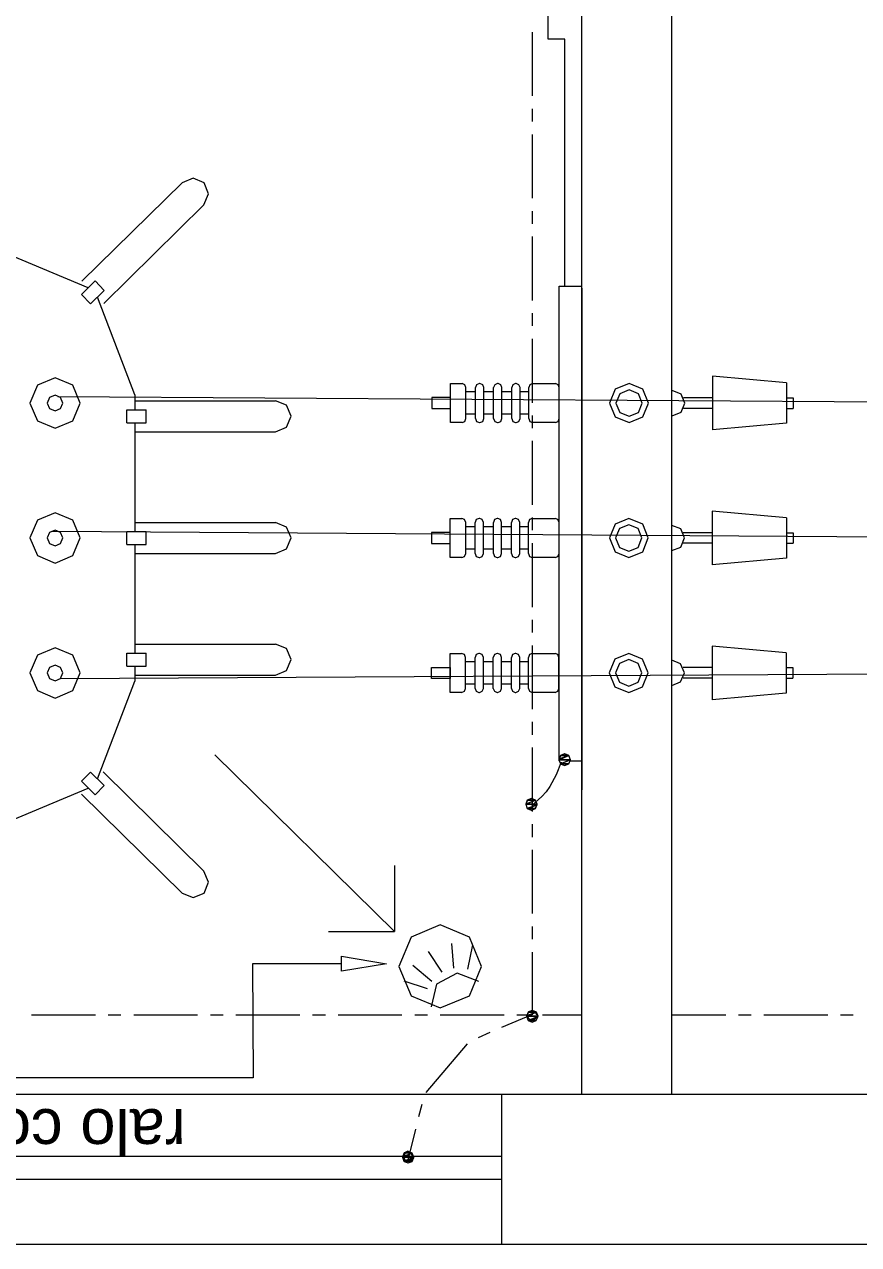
# Model space of a CAD drawing. Header units: metres. Extents: x 257 to 767, y -173 to 1.
# Drawn here: x 735.235 to 736.665, y -110.522 to -108.432 of the extents above; entities that cross this region are included whole.
import ezdxf

# ---------------------------------------------------------------- set-up
doc = ezdxf.new("R2010")
doc.units = ezdxf.units.M
doc.header["$LTSCALE"] = 10
doc.layers.get('0').update_dxf_attribs({"color": 254})
doc.styles.add('WMF-Arial0', font='')
doc.styles.get('WMF-Arial0').set_extended_font_data('Arial')

msp = doc.modelspace()

# ---------------------------------------------------------------- linework, layer by layer
at = {"color": 7, "lineweight": 0}
for p, q in [((736.1331, -108.4569), (736.1331, -108.2794)), ((736.1908, -110.2652), (736.1908, -108.2794)), ((736.3452, -110.2652), (736.3452, -108.2794)), ((736.1055, -108.445), (736.1055, -108.5543)), ((736.1619, -108.4569), (736.1331, -108.4569)), ((736.1619, -108.8801), (736.1619, -108.4569)), ((736.1055, -108.5764), (736.1055, -108.5983)), ((736.1055, -108.6201), (736.1055, -108.7296)), ((735.3339, -108.8719), (735.5057, -108.7029)), ((735.5245, -108.6953), (735.5057, -108.7029)), ((735.5433, -108.7032), (735.5245, -108.6953)), ((735.5509, -108.722), (735.5433, -108.7032)), ((735.543, -108.7409), (735.5509, -108.722)), ((735.3712, -108.9096), (735.543, -108.7409)), ((736.1055, -108.7515), (736.1055, -108.7733)), ((736.1055, -108.7952), (736.1055, -108.9047)), ((735.3445, -108.8832), (735.184, -108.8161)), ((735.333, -108.8947), (735.3564, -108.8713)), ((735.3485, -108.9105), (735.3722, -108.8874)), ((735.3722, -108.8874), (735.3564, -108.8713)), ((736.1519, -108.8801), (736.1908, -108.8801)), ((736.1519, -109.6933), (736.1519, -108.8801)), ((736.1908, -108.8838), (736.1905, -108.8838)), ((736.1908, -108.8838), (736.1908, -109.743)), ((735.3485, -108.9105), (735.333, -108.8947)), ((735.4246, -109.0664), (735.3603, -108.8989)), ((736.1055, -108.9265), (736.1055, -108.9484)), ((736.1055, -108.9702), (736.1055, -109.0798)), ((735.2878, -109.0373), (735.2575, -109.05)), ((735.3181, -109.05), (735.2878, -109.0373)), ((736.415, -109.0343), (736.415, -109.1265)), ((736.5418, -109.0458), (736.415, -109.0343)), ((735.2575, -109.05), (735.2447, -109.0804)), ((735.3309, -109.0804), (735.3181, -109.05)), ((735.9659, -109.1138), (735.9659, -109.047)), ((735.9659, -109.047), (735.9854, -109.047)), ((735.9902, -109.0491), (735.9854, -109.047)), ((735.992, -109.0537), (735.9902, -109.0491)), ((735.992, -109.1071), (735.992, -109.0537)), ((736.0105, -109.0491), (736.0084, -109.0537)), ((736.0084, -109.1071), (736.0084, -109.0537)), ((736.0151, -109.047), (736.0105, -109.0491)), ((736.016, -109.047), (736.0151, -109.047)), ((736.0209, -109.0491), (736.016, -109.047)), ((736.0227, -109.0537), (736.0209, -109.0491)), ((736.0227, -109.1071), (736.0227, -109.0537)), ((736.0415, -109.0491), (736.0394, -109.0537)), ((736.0394, -109.1071), (736.0394, -109.0537)), ((736.046, -109.047), (736.0415, -109.0491)), ((736.0472, -109.047), (736.046, -109.047)), ((736.0518, -109.0491), (736.0472, -109.047)), ((736.0539, -109.0537), (736.0518, -109.0491)), ((736.0539, -109.1071), (736.0539, -109.0537)), ((736.0724, -109.0491), (736.0706, -109.0537)), ((736.0706, -109.1071), (736.0706, -109.0537)), ((736.0773, -109.047), (736.0724, -109.0491)), ((736.0782, -109.047), (736.0773, -109.047)), ((736.0827, -109.0491), (736.0782, -109.047)), ((736.0849, -109.0537), (736.0827, -109.0491)), ((736.0849, -109.1071), (736.0849, -109.0537)), ((736.1016, -109.0491), (736.0997, -109.0537)), ((736.0997, -109.1071), (736.0997, -109.0537)), ((736.1064, -109.047), (736.1016, -109.0491)), ((736.1064, -109.047), (736.1456, -109.047)), ((736.1504, -109.0491), (736.1456, -109.047)), ((736.1522, -109.0537), (736.1504, -109.0491)), ((736.1522, -109.1071), (736.1522, -109.0537)), ((736.2481, -109.0567), (736.2384, -109.0804)), ((736.2718, -109.047), (736.2481, -109.0567)), ((736.2718, -109.0579), (736.256, -109.0646)), ((736.2954, -109.0567), (736.2718, -109.047)), ((736.2879, -109.0646), (736.2718, -109.0579)), ((736.3051, -109.0804), (736.2954, -109.0567)), ((736.361, -109.0652), (736.3455, -109.0588)), ((736.5418, -109.0458), (736.5418, -109.115)), ((735.2784, -109.071), (735.2745, -109.0804)), ((735.2878, -109.067), (735.2784, -109.071)), ((735.2972, -109.071), (735.2878, -109.067)), ((735.3012, -109.0804), (735.2972, -109.071)), ((735.4246, -109.0664), (735.4246, -109.0919)), ((735.4246, -109.0764), (735.6656, -109.0764)), ((735.6844, -109.0843), (735.6656, -109.0764)), ((735.9335, -109.071), (735.9335, -109.0898)), ((735.9659, -109.071), (735.9335, -109.071)), ((735.9659, -109.0898), (735.9659, -109.071)), ((736.0084, -109.0613), (735.992, -109.0613)), ((736.0394, -109.0613), (736.0227, -109.0613)), ((736.0706, -109.0613), (736.0539, -109.0613)), ((736.0997, -109.0613), (736.0849, -109.0613)), ((736.256, -109.0646), (736.2493, -109.0804)), ((736.2945, -109.0804), (736.2879, -109.0646)), ((736.3673, -109.0804), (736.361, -109.0652)), ((736.415, -109.0713), (736.3652, -109.0713)), ((736.5418, -109.0713), (736.5533, -109.0713)), ((736.5533, -109.0713), (736.5533, -109.0898)), ((735.2447, -109.0804), (735.2575, -109.1107)), ((735.2447, -109.0804), (735.2447, -109.0804)), ((735.2745, -109.0804), (735.2784, -109.0898)), ((735.2745, -109.0804), (735.2745, -109.0804)), ((735.2784, -109.0898), (735.2878, -109.0937)), ((735.2878, -109.0937), (735.2972, -109.0898)), ((735.2972, -109.0898), (735.3012, -109.0804)), ((735.3181, -109.1107), (735.3309, -109.0804)), ((735.4107, -109.0919), (735.4438, -109.0919)), ((735.4107, -109.1141), (735.4107, -109.0919)), ((735.4438, -109.1141), (735.4438, -109.0919)), ((735.6923, -109.1031), (735.6844, -109.0843)), ((735.9335, -109.0898), (735.9659, -109.0898)), ((736.0084, -109.0995), (735.992, -109.0995)), ((736.0394, -109.0995), (736.0227, -109.0995)), ((736.0706, -109.0995), (736.0539, -109.0995)), ((736.0997, -109.0995), (736.0849, -109.0995)), ((736.2384, -109.0804), (736.2481, -109.104)), ((736.2384, -109.0804), (736.2384, -109.0804)), ((736.2493, -109.0804), (736.256, -109.0965)), ((736.2493, -109.0804), (736.2493, -109.0804)), ((736.256, -109.0965), (736.2718, -109.1031)), ((736.2718, -109.1031), (736.2879, -109.0965)), ((736.2879, -109.0965), (736.2945, -109.0804)), ((736.2954, -109.104), (736.3051, -109.0804)), ((736.3455, -109.1022), (736.361, -109.0959)), ((736.361, -109.0959), (736.3673, -109.0804)), ((736.415, -109.0898), (736.3652, -109.0898)), ((736.5418, -109.0898), (736.5533, -109.0898)), ((735.2575, -109.1107), (735.2878, -109.1232)), ((735.2878, -109.1232), (735.3181, -109.1107)), ((735.4107, -109.1141), (735.4438, -109.1141)), ((735.4246, -109.1141), (735.4246, -109.3004)), ((735.6656, -109.1295), (735.6844, -109.1219)), ((735.6844, -109.1219), (735.6923, -109.1031)), ((735.9854, -109.1138), (735.9659, -109.1138)), ((735.9854, -109.1138), (735.9902, -109.1119)), ((735.9902, -109.1119), (735.992, -109.1071)), ((736.0084, -109.1071), (736.0105, -109.1119)), ((736.0105, -109.1119), (736.0151, -109.1138)), ((736.0151, -109.1138), (736.016, -109.1138)), ((736.016, -109.1138), (736.0209, -109.1119)), ((736.0209, -109.1119), (736.0227, -109.1071)), ((736.0394, -109.1071), (736.0415, -109.1119)), ((736.0415, -109.1119), (736.046, -109.1138)), ((736.046, -109.1138), (736.0472, -109.1138)), ((736.0472, -109.1138), (736.0518, -109.1119)), ((736.0518, -109.1119), (736.0539, -109.1071)), ((736.0706, -109.1071), (736.0724, -109.1119)), ((736.0724, -109.1119), (736.0773, -109.1138)), ((736.0773, -109.1138), (736.0782, -109.1138)), ((736.0782, -109.1138), (736.0827, -109.1119)), ((736.0827, -109.1119), (736.0849, -109.1071)), ((736.0997, -109.1071), (736.1016, -109.1119)), ((736.1016, -109.1119), (736.1064, -109.1138)), ((736.1055, -109.1016), (736.1055, -109.1235)), ((736.1456, -109.1138), (736.1064, -109.1138)), ((736.1456, -109.1138), (736.1504, -109.1119)), ((736.1504, -109.1119), (736.1522, -109.1071)), ((736.2481, -109.104), (736.2718, -109.1138)), ((736.2718, -109.1138), (736.2954, -109.104)), ((736.5418, -109.115), (736.415, -109.1265)), ((735.4246, -109.1295), (735.6656, -109.1295)), ((736.1055, -109.1453), (736.1055, -109.2548)), ((736.4144, -109.2655), (736.4144, -109.3577)), ((736.5415, -109.277), (736.4144, -109.2655)), ((735.2575, -109.2812), (735.2447, -109.3116)), ((735.2878, -109.2685), (735.2575, -109.2812)), ((735.3181, -109.2812), (735.2878, -109.2685)), ((735.3309, -109.3116), (735.3181, -109.2812)), ((735.4246, -109.2752), (735.4246, -109.3004)), ((735.4246, -109.2852), (735.6656, -109.2852)), ((735.6844, -109.2928), (735.6656, -109.2852)), ((735.9653, -109.345), (735.9653, -109.2782)), ((735.9653, -109.2782), (735.985, -109.2782)), ((735.9896, -109.28), (735.985, -109.2782)), ((735.9917, -109.2849), (735.9896, -109.28)), ((735.9917, -109.3383), (735.9917, -109.2849)), ((736.0099, -109.28), (736.0081, -109.2849)), ((736.0081, -109.3383), (736.0081, -109.2849)), ((736.0148, -109.2782), (736.0099, -109.28)), ((736.0157, -109.2782), (736.0148, -109.2782)), ((736.0202, -109.28), (736.0157, -109.2782)), ((736.0224, -109.2849), (736.0202, -109.28)), ((736.0224, -109.3383), (736.0224, -109.2849)), ((736.0409, -109.28), (736.0391, -109.2849)), ((736.0391, -109.3383), (736.0391, -109.2849)), ((736.0457, -109.2782), (736.0409, -109.28)), ((736.0466, -109.2782), (736.0457, -109.2782)), ((736.0515, -109.28), (736.0466, -109.2782)), ((736.0533, -109.2849), (736.0515, -109.28)), ((736.0533, -109.3383), (736.0533, -109.2849)), ((736.0721, -109.28), (736.07, -109.2849)), ((736.07, -109.3383), (736.07, -109.2849)), ((736.0767, -109.2782), (736.0721, -109.28)), ((736.0776, -109.2782), (736.0767, -109.2782)), ((736.0824, -109.28), (736.0776, -109.2782)), ((736.0843, -109.2849), (736.0824, -109.28)), ((736.0843, -109.3383), (736.0843, -109.2849)), ((736.1013, -109.28), (736.0991, -109.2849)), ((736.0991, -109.3383), (736.0991, -109.2849)), ((736.1058, -109.2782), (736.1013, -109.28)), ((736.1055, -109.2767), (736.1055, -109.2985)), ((736.1058, -109.2782), (736.1452, -109.2782)), ((736.1498, -109.28), (736.1452, -109.2782)), ((736.1519, -109.2849), (736.1498, -109.28)), ((736.1519, -109.3383), (736.1519, -109.2849)), ((736.2478, -109.2879), (736.2381, -109.3116)), ((736.2715, -109.2782), (736.2478, -109.2879)), ((736.2715, -109.2888), (736.2554, -109.2955)), ((736.2951, -109.2879), (736.2715, -109.2782)), ((736.2872, -109.2955), (736.2715, -109.2888)), ((736.3048, -109.3116), (736.2951, -109.2879)), ((736.5415, -109.277), (736.5415, -109.3462)), ((735.2784, -109.3022), (735.2745, -109.3116)), ((735.2878, -109.2982), (735.2784, -109.3022)), ((735.2972, -109.3022), (735.2878, -109.2982)), ((735.3012, -109.3116), (735.2972, -109.3022)), ((735.4107, -109.3228), (735.4107, -109.3004)), ((735.4107, -109.3004), (735.4438, -109.3004)), ((735.4438, -109.3228), (735.4438, -109.3004)), ((735.6923, -109.3116), (735.6844, -109.2928)), ((735.9329, -109.3022), (735.9329, -109.321)), ((735.9653, -109.3022), (735.9329, -109.3022)), ((735.9653, -109.321), (735.9653, -109.3022)), ((736.0081, -109.2925), (735.9917, -109.2925)), ((736.0391, -109.2925), (736.0224, -109.2925)), ((736.07, -109.2925), (736.0533, -109.2925)), ((736.0991, -109.2925), (736.0843, -109.2925)), ((736.2554, -109.2955), (736.2487, -109.3116)), ((736.2939, -109.3116), (736.2872, -109.2955)), ((736.3604, -109.2961), (736.3449, -109.29)), ((736.3667, -109.3116), (736.3604, -109.2961)), ((736.4144, -109.3025), (736.3646, -109.3025)), ((736.5415, -109.3025), (736.553, -109.3025)), ((736.553, -109.3025), (736.553, -109.3207)), ((735.2447, -109.3116), (735.2575, -109.3419)), ((735.2447, -109.3116), (735.2447, -109.3116)), ((735.2745, -109.3116), (735.2784, -109.321)), ((735.2745, -109.3116), (735.2745, -109.3116)), ((735.2784, -109.321), (735.2878, -109.3249)), ((735.2878, -109.3249), (735.2972, -109.321)), ((735.2972, -109.321), (735.3012, -109.3116)), ((735.3181, -109.3419), (735.3309, -109.3116)), ((735.4107, -109.3228), (735.4438, -109.3228)), ((735.4246, -109.3228), (735.4246, -109.5091)), ((735.6656, -109.338), (735.6844, -109.3304)), ((735.6844, -109.3304), (735.6923, -109.3116)), ((735.9329, -109.321), (735.9653, -109.321)), ((736.0081, -109.3307), (735.9917, -109.3307)), ((736.0391, -109.3307), (736.0224, -109.3307)), ((736.07, -109.3307), (736.0533, -109.3307)), ((736.0991, -109.3307), (736.0843, -109.3307)), ((736.1055, -109.3204), (736.1055, -109.4299)), ((736.2381, -109.3116), (736.2478, -109.3352)), ((736.2381, -109.3116), (736.2381, -109.3116)), ((736.2487, -109.3116), (736.2554, -109.3277)), ((736.2487, -109.3116), (736.2487, -109.3116)), ((736.2554, -109.3277), (736.2715, -109.3343)), ((736.2715, -109.3343), (736.2872, -109.3277)), ((736.2872, -109.3277), (736.2939, -109.3116)), ((736.2951, -109.3352), (736.3048, -109.3116)), ((736.3449, -109.3331), (736.3604, -109.3271)), ((736.3604, -109.3271), (736.3667, -109.3116)), ((736.4144, -109.3207), (736.3646, -109.3207)), ((736.5415, -109.3207), (736.553, -109.3207)), ((735.2575, -109.3419), (735.2878, -109.3547)), ((735.2878, -109.3547), (735.3181, -109.3419)), ((735.4246, -109.338), (735.6656, -109.338)), ((735.985, -109.345), (735.9653, -109.345)), ((735.985, -109.345), (735.9896, -109.3431)), ((735.9896, -109.3431), (735.9917, -109.3383)), ((736.0081, -109.3383), (736.0099, -109.3431)), ((736.0099, -109.3431), (736.0148, -109.345)), ((736.0148, -109.345), (736.0157, -109.345)), ((736.0157, -109.345), (736.0202, -109.3431)), ((736.0202, -109.3431), (736.0224, -109.3383)), ((736.0391, -109.3383), (736.0409, -109.3431)), ((736.0409, -109.3431), (736.0457, -109.345)), ((736.0457, -109.345), (736.0466, -109.345)), ((736.0466, -109.345), (736.0515, -109.3431)), ((736.0515, -109.3431), (736.0533, -109.3383)), ((736.07, -109.3383), (736.0721, -109.3431)), ((736.0721, -109.3431), (736.0767, -109.345)), ((736.0767, -109.345), (736.0776, -109.345)), ((736.0776, -109.345), (736.0824, -109.3431)), ((736.0824, -109.3431), (736.0843, -109.3383)), ((736.0991, -109.3383), (736.1013, -109.3431)), ((736.1013, -109.3431), (736.1058, -109.345)), ((736.1452, -109.345), (736.1058, -109.345)), ((736.1452, -109.345), (736.1498, -109.3431)), ((736.1498, -109.3431), (736.1519, -109.3383)), ((736.2478, -109.3352), (736.2715, -109.345)), ((736.2715, -109.345), (736.2951, -109.3352)), ((736.5415, -109.3462), (736.4144, -109.3577)), ((736.1055, -109.4518), (736.1055, -109.4736)), ((735.4246, -109.4936), (735.6656, -109.4936)), ((735.6844, -109.5012), (735.6656, -109.4936)), ((736.1055, -109.4958), (736.1055, -109.605)), ((736.4141, -109.4967), (736.4141, -109.5889)), ((736.5412, -109.5082), (736.4141, -109.4967)), ((735.2575, -109.5124), (735.2447, -109.5428)), ((735.2878, -109.5), (735.2575, -109.5124)), ((735.3181, -109.5124), (735.2878, -109.5)), ((735.3309, -109.5428), (735.3181, -109.5124)), ((735.4107, -109.5312), (735.4107, -109.5091)), ((735.4107, -109.5091), (735.4438, -109.5091)), ((735.4438, -109.5312), (735.4438, -109.5091)), ((735.6923, -109.52), (735.6844, -109.5012)), ((735.965, -109.5762), (735.965, -109.5094)), ((735.965, -109.5094), (735.9847, -109.5094)), ((735.9896, -109.5112), (735.9847, -109.5094)), ((735.9914, -109.5161), (735.9896, -109.5112)), ((735.9914, -109.5695), (735.9914, -109.5161)), ((736.0096, -109.5112), (736.0078, -109.5161)), ((736.0078, -109.5695), (736.0078, -109.5161)), ((736.0145, -109.5094), (736.0096, -109.5112)), ((736.0154, -109.5094), (736.0145, -109.5094)), ((736.0202, -109.5112), (736.0154, -109.5094)), ((736.0221, -109.5161), (736.0202, -109.5112)), ((736.0221, -109.5695), (736.0221, -109.5161)), ((736.0409, -109.5112), (736.0388, -109.5161)), ((736.0388, -109.5695), (736.0388, -109.5161)), ((736.0454, -109.5094), (736.0409, -109.5112)), ((736.0463, -109.5094), (736.0454, -109.5094)), ((736.0512, -109.5112), (736.0463, -109.5094)), ((736.053, -109.5161), (736.0512, -109.5112)), ((736.053, -109.5695), (736.053, -109.5161)), ((736.0718, -109.5112), (736.07, -109.5161)), ((736.07, -109.5695), (736.07, -109.5161)), ((736.0767, -109.5094), (736.0718, -109.5112)), ((736.0776, -109.5094), (736.0767, -109.5094)), ((736.0821, -109.5112), (736.0776, -109.5094)), ((736.0843, -109.5161), (736.0821, -109.5112)), ((736.0843, -109.5695), (736.0843, -109.5161)), ((736.101, -109.5112), (736.0991, -109.5161)), ((736.0991, -109.5695), (736.0991, -109.5161)), ((736.1058, -109.5094), (736.101, -109.5112)), ((736.1058, -109.5094), (736.1449, -109.5094)), ((736.1498, -109.5112), (736.1449, -109.5094)), ((736.1516, -109.5161), (736.1498, -109.5112)), ((736.1516, -109.5695), (736.1516, -109.5161)), ((736.2475, -109.5191), (736.2378, -109.5428)), ((736.2712, -109.5094), (736.2475, -109.5191)), ((736.2948, -109.5191), (736.2712, -109.5094)), ((736.3045, -109.5428), (736.2948, -109.5191)), ((736.5412, -109.5082), (736.5412, -109.5774)), ((735.2784, -109.5334), (735.2745, -109.5428)), ((735.2878, -109.5294), (735.2784, -109.5334)), ((735.2972, -109.5334), (735.2878, -109.5294)), ((735.3012, -109.5428), (735.2972, -109.5334)), ((735.4107, -109.5312), (735.4438, -109.5312)), ((735.4246, -109.5312), (735.4246, -109.5567)), ((735.6656, -109.5467), (735.6844, -109.5388)), ((735.6844, -109.5388), (735.6923, -109.52)), ((735.9329, -109.5334), (735.965, -109.5334)), ((735.9329, -109.5522), (735.9329, -109.5334)), ((735.965, -109.5334), (735.965, -109.5522)), ((736.0078, -109.5237), (735.9914, -109.5237)), ((736.0388, -109.5237), (736.0221, -109.5237)), ((736.07, -109.5237), (736.053, -109.5237)), ((736.0991, -109.5237), (736.0843, -109.5237)), ((736.2551, -109.5267), (736.2487, -109.5428)), ((736.2712, -109.52), (736.2551, -109.5267)), ((736.2872, -109.5267), (736.2712, -109.52)), ((736.2939, -109.5428), (736.2872, -109.5267)), ((736.3601, -109.5273), (736.3449, -109.5209)), ((736.3667, -109.5428), (736.3601, -109.5273)), ((736.4141, -109.5334), (736.3646, -109.5334)), ((736.5412, -109.5334), (736.5527, -109.5334)), ((736.5527, -109.5334), (736.5527, -109.5519)), ((735.2447, -109.5428), (735.2575, -109.5731)), ((735.2447, -109.5428), (735.2447, -109.5428)), ((735.2745, -109.5428), (735.2784, -109.5522)), ((735.2745, -109.5428), (735.2745, -109.5428)), ((735.2784, -109.5522), (735.2878, -109.5561)), ((735.2878, -109.5561), (735.2972, -109.5522)), ((735.2972, -109.5522), (735.3012, -109.5428)), ((735.3181, -109.5731), (735.3309, -109.5428)), ((735.3603, -109.7242), (735.4246, -109.5567)), ((735.4246, -109.5467), (735.6656, -109.5467)), ((735.965, -109.5522), (735.9329, -109.5522)), ((736.2378, -109.5428), (736.2475, -109.5664)), ((736.2378, -109.5428), (736.2378, -109.5428)), ((736.2487, -109.5428), (736.2551, -109.5589)), ((736.2487, -109.5428), (736.2487, -109.5428)), ((736.2551, -109.5589), (736.2712, -109.5652)), ((736.2712, -109.5652), (736.2872, -109.5589)), ((736.2872, -109.5589), (736.2939, -109.5428)), ((736.2948, -109.5664), (736.3045, -109.5428)), ((736.3449, -109.5643), (736.3601, -109.5579)), ((736.3601, -109.5579), (736.3667, -109.5428)), ((736.4141, -109.5519), (736.3646, -109.5519)), ((736.5412, -109.5519), (736.5527, -109.5519)), ((735.2575, -109.5731), (735.2878, -109.5859)), ((735.2878, -109.5859), (735.3181, -109.5731)), ((735.9847, -109.5762), (735.965, -109.5762)), ((735.9847, -109.5762), (735.9896, -109.574)), ((735.9896, -109.574), (735.9914, -109.5695)), ((736.0078, -109.5619), (735.9914, -109.5619)), ((736.0078, -109.5695), (736.0096, -109.574)), ((736.0096, -109.574), (736.0145, -109.5762)), ((736.0145, -109.5762), (736.0154, -109.5762)), ((736.0154, -109.5762), (736.0202, -109.574)), ((736.0202, -109.574), (736.0221, -109.5695)), ((736.0388, -109.5619), (736.0221, -109.5619)), ((736.0388, -109.5695), (736.0409, -109.574)), ((736.0409, -109.574), (736.0454, -109.5762)), ((736.0454, -109.5762), (736.0463, -109.5762)), ((736.0463, -109.5762), (736.0512, -109.574)), ((736.0512, -109.574), (736.053, -109.5695)), ((736.07, -109.5619), (736.053, -109.5619)), ((736.07, -109.5695), (736.0718, -109.574)), ((736.0718, -109.574), (736.0767, -109.5762)), ((736.0767, -109.5762), (736.0776, -109.5762)), ((736.0776, -109.5762), (736.0821, -109.574)), ((736.0821, -109.574), (736.0843, -109.5695)), ((736.0991, -109.5619), (736.0843, -109.5619)), ((736.0991, -109.5695), (736.101, -109.574)), ((736.101, -109.574), (736.1058, -109.5762)), ((736.1449, -109.5762), (736.1058, -109.5762)), ((736.1449, -109.5762), (736.1498, -109.574)), ((736.1498, -109.574), (736.1516, -109.5695)), ((736.2475, -109.5664), (736.2712, -109.5762)), ((736.2712, -109.5762), (736.2948, -109.5664)), ((736.5412, -109.5774), (736.4141, -109.5889)), ((736.1055, -109.6268), (736.1055, -109.6487)), ((735.8694, -109.9858), (735.5618, -109.683)), ((736.1055, -109.6708), (736.1055, -109.78)), ((736.1547, -109.6842), (736.1516, -109.6908)), ((736.1547, -109.6842), (736.1516, -109.6908)), ((736.1544, -109.6842), (736.1516, -109.6915)), ((736.1686, -109.6845), (736.1516, -109.6915)), ((736.1686, -109.6845), (736.1516, -109.6915)), ((736.1516, -109.6915), (736.1686, -109.6845)), ((736.1686, -109.6845), (736.1516, -109.6908)), ((736.1516, -109.6915), (736.1686, -109.6845)), ((736.1686, -109.6845), (736.1516, -109.6908)), ((736.1516, -109.6908), (736.1686, -109.6845)), ((736.1516, -109.6908), (736.1686, -109.6845)), ((736.1613, -109.6814), (736.1544, -109.6842)), ((736.1616, -109.6814), (736.1547, -109.6842)), ((736.1616, -109.6814), (736.1547, -109.6842)), ((736.1686, -109.6845), (736.1547, -109.6842)), ((736.1686, -109.6845), (736.1547, -109.6842)), ((736.1547, -109.6842), (736.1686, -109.6845)), ((736.1547, -109.6842), (736.1686, -109.6845)), ((736.1683, -109.6842), (736.1613, -109.6814)), ((736.1686, -109.6845), (736.1616, -109.6814)), ((736.1686, -109.6845), (736.1616, -109.6814)), ((736.1713, -109.6915), (736.1683, -109.6842)), ((736.1713, -109.6915), (736.1686, -109.6845)), ((736.1713, -109.6915), (736.1686, -109.6845)), ((736.1686, -109.6845), (736.1686, -109.6845)), ((736.1556, -109.6957), (736.1468, -109.7172)), ((736.1516, -109.6908), (736.1516, -109.6915)), ((736.1516, -109.6908), (736.1516, -109.6915)), ((736.1516, -109.6908), (736.1516, -109.6908)), ((736.1713, -109.6918), (736.1516, -109.6915)), ((736.1516, -109.6915), (736.1544, -109.6984)), ((736.1713, -109.6918), (736.1516, -109.6915)), ((736.1516, -109.6915), (736.1544, -109.6984)), ((736.1713, -109.6915), (736.1516, -109.6915)), ((736.1516, -109.6915), (736.1713, -109.6918)), ((736.1713, -109.6915), (736.1516, -109.6915)), ((736.1516, -109.6915), (736.1713, -109.6918)), ((736.1713, -109.6915), (736.1516, -109.6915)), ((736.1516, -109.6915), (736.1713, -109.6915)), ((736.1713, -109.6915), (736.1516, -109.6915)), ((736.1516, -109.6915), (736.1713, -109.6915)), ((736.1516, -109.6915), (736.1713, -109.6915)), ((736.1516, -109.6915), (736.1713, -109.6915)), ((736.1516, -109.6915), (736.1516, -109.6915)), ((736.1516, -109.6915), (736.1544, -109.6984)), ((736.1713, -109.6918), (736.1544, -109.6984)), ((736.1713, -109.6918), (736.1544, -109.6984)), ((736.1544, -109.6984), (736.1713, -109.6918)), ((736.1544, -109.6984), (736.1713, -109.6918)), ((736.1683, -109.6987), (736.1544, -109.6984)), ((736.1544, -109.6984), (736.1613, -109.7012)), ((736.1683, -109.6987), (736.1544, -109.6984)), ((736.1544, -109.6984), (736.1613, -109.7012)), ((736.1544, -109.6984), (736.1683, -109.6987)), ((736.1544, -109.6984), (736.1683, -109.6987)), ((736.1544, -109.6984), (736.1544, -109.6984)), ((736.1544, -109.6984), (736.1613, -109.7012)), ((736.1613, -109.7012), (736.1683, -109.6984)), ((736.1613, -109.7012), (736.1683, -109.6987)), ((736.1613, -109.7012), (736.1683, -109.6987)), ((736.1613, -109.7012), (736.1613, -109.7012)), ((736.1683, -109.6984), (736.1713, -109.6915)), ((736.1683, -109.6987), (736.1713, -109.6918)), ((736.1683, -109.6987), (736.1713, -109.6918)), ((736.1683, -109.6987), (736.1683, -109.6987)), ((736.1692, -109.6933), (736.1908, -109.6933)), ((736.1713, -109.6918), (736.1713, -109.6915)), ((736.1713, -109.6918), (736.1713, -109.6915)), ((736.1713, -109.6915), (736.1713, -109.6915)), ((736.1713, -109.6915), (736.1713, -109.6915)), ((736.1713, -109.6915), (736.1713, -109.6915)), ((736.1713, -109.6915), (736.1713, -109.6915)), ((736.1713, -109.6918), (736.1713, -109.6918)), ((735.333, -109.7285), (735.3485, -109.7127)), ((735.3485, -109.7127), (735.3722, -109.7357)), ((735.3703, -109.7124), (735.543, -109.8823)), ((736.1468, -109.7172), (736.1361, -109.7373)), ((735.184, -109.8071), (735.3445, -109.74)), ((735.333, -109.7285), (735.3564, -109.7518)), ((735.3564, -109.7518), (735.3722, -109.7357)), ((736.1298, -109.7464), (736.1222, -109.7546)), ((736.1361, -109.7373), (736.1298, -109.7464)), ((735.333, -109.7503), (735.5057, -109.9202)), ((736.0976, -109.7606), (736.0946, -109.7676)), ((736.0976, -109.7606), (736.0946, -109.7676)), ((736.0973, -109.7609), (736.0946, -109.7679)), ((736.1113, -109.7609), (736.0946, -109.7679)), ((736.1113, -109.7609), (736.0946, -109.7679)), ((736.0946, -109.7679), (736.1113, -109.7609)), ((736.1113, -109.7609), (736.0946, -109.7676)), ((736.0946, -109.7679), (736.1113, -109.7609)), ((736.1113, -109.7609), (736.0946, -109.7676)), ((736.0946, -109.7676), (736.1113, -109.7609)), ((736.0946, -109.7676), (736.1113, -109.7609)), ((736.0946, -109.7676), (736.0946, -109.7679)), ((736.0946, -109.7676), (736.0946, -109.7679)), ((736.0946, -109.7676), (736.0946, -109.7676)), ((736.0946, -109.7679), (736.0973, -109.7752)), ((736.114, -109.7685), (736.0946, -109.7679)), ((736.0946, -109.7679), (736.0973, -109.7749)), ((736.114, -109.7685), (736.0946, -109.7679)), ((736.0946, -109.7679), (736.0973, -109.7749)), ((736.114, -109.7682), (736.0946, -109.7679)), ((736.0946, -109.7679), (736.114, -109.7685)), ((736.114, -109.7682), (736.0946, -109.7679)), ((736.0946, -109.7679), (736.114, -109.7685)), ((736.114, -109.7679), (736.0946, -109.7679)), ((736.0946, -109.7679), (736.114, -109.7682)), ((736.114, -109.7679), (736.0946, -109.7679)), ((736.0946, -109.7679), (736.114, -109.7682)), ((736.0946, -109.7679), (736.114, -109.7679)), ((736.0946, -109.7679), (736.114, -109.7679)), ((736.0946, -109.7679), (736.0946, -109.7679)), ((736.1043, -109.7582), (736.0973, -109.7609)), ((736.114, -109.7685), (736.0973, -109.7749)), ((736.114, -109.7685), (736.0973, -109.7749)), ((736.0973, -109.7749), (736.114, -109.7685)), ((736.0973, -109.7749), (736.114, -109.7685)), ((736.1046, -109.7582), (736.0976, -109.7606)), ((736.1046, -109.7582), (736.0976, -109.7606)), ((736.1113, -109.7609), (736.0976, -109.7606)), ((736.1113, -109.7609), (736.0976, -109.7606)), ((736.0976, -109.7606), (736.1113, -109.7609)), ((736.0976, -109.7606), (736.1113, -109.7609)), ((736.1113, -109.7609), (736.1043, -109.7582)), ((736.1113, -109.7609), (736.1046, -109.7582)), ((736.1113, -109.7609), (736.1046, -109.7582)), ((736.1222, -109.7546), (736.1052, -109.77)), ((736.111, -109.7752), (736.114, -109.7685)), ((736.111, -109.7752), (736.114, -109.7685)), ((736.114, -109.7679), (736.1113, -109.7609)), ((736.114, -109.7679), (736.1113, -109.7609)), ((736.114, -109.7679), (736.1113, -109.7609)), ((736.1113, -109.7609), (736.1113, -109.7609)), ((736.1113, -109.7752), (736.114, -109.7679)), ((736.114, -109.7682), (736.114, -109.7679)), ((736.114, -109.7682), (736.114, -109.7679)), ((736.114, -109.7679), (736.114, -109.7679)), ((736.114, -109.7685), (736.114, -109.7682)), ((736.114, -109.7685), (736.114, -109.7682)), ((736.114, -109.7682), (736.114, -109.7682)), ((736.114, -109.7685), (736.114, -109.7685)), ((736.111, -109.7752), (736.0973, -109.7749)), ((736.0973, -109.7749), (736.104, -109.7779)), ((736.111, -109.7752), (736.0973, -109.7749)), ((736.0973, -109.7749), (736.104, -109.7779)), ((736.0973, -109.7749), (736.111, -109.7752)), ((736.0973, -109.7749), (736.111, -109.7752)), ((736.0973, -109.7749), (736.0973, -109.7749)), ((736.0973, -109.7752), (736.1043, -109.7779)), ((736.104, -109.7779), (736.111, -109.7752)), ((736.104, -109.7779), (736.111, -109.7752)), ((736.104, -109.7779), (736.104, -109.7779)), ((736.1043, -109.7779), (736.1113, -109.7752)), ((736.111, -109.7752), (736.111, -109.7752)), ((736.1055, -109.8019), (736.1055, -109.824)), ((736.1055, -109.8459), (736.1055, -109.9551)), ((735.8694, -109.8726), (735.8694, -109.9858)), ((735.5509, -109.9011), (735.543, -109.8823)), ((735.5433, -109.9199), (735.5509, -109.9011)), ((735.5057, -109.9202), (735.5245, -109.9278)), ((735.5245, -109.9278), (735.5433, -109.9199)), ((735.948, -109.9745), (735.898, -109.9955)), ((735.9984, -109.9955), (735.948, -109.9745)), ((736.1055, -109.9773), (736.1055, -109.9991)), ((735.7563, -109.9858), (735.8694, -109.9858)), ((735.898, -109.9955), (735.877, -110.0455)), ((736.019, -110.0455), (735.9984, -109.9955)), ((735.9514, -110.0555), (735.928, -110.02)), ((735.9714, -110.0486), (735.9681, -110.0064)), ((735.9954, -110.0501), (736.0042, -110.0085)), ((736.1055, -110.021), (736.1055, -110.1211)), ((735.6261, -110.041), (735.6276, -110.2367)), ((735.7787, -110.041), (735.6261, -110.041)), ((735.7787, -110.0282), (735.8558, -110.041)), ((735.7787, -110.0537), (735.7787, -110.0282)), ((735.7787, -110.0282), (735.7787, -110.0282)), ((735.7787, -110.0282), (735.8558, -110.041)), ((735.7787, -110.0537), (735.7787, -110.0282)), ((735.8558, -110.041), (735.7787, -110.0537)), ((735.8558, -110.041), (735.7787, -110.0537)), ((735.877, -110.0455), (735.898, -110.0959)), ((735.877, -110.0455), (735.877, -110.0455)), ((735.9335, -110.0713), (735.901, -110.044)), ((735.9769, -110.0574), (735.9417, -110.0759)), ((736.0142, -110.0713), (735.9769, -110.0574)), ((735.9984, -110.0959), (736.019, -110.0455)), ((735.9265, -110.0841), (735.8861, -110.071)), ((735.9417, -110.0759), (735.9323, -110.115)), ((735.898, -110.0959), (735.948, -110.1168)), ((735.948, -110.1168), (735.9984, -110.0959)), ((736.0991, -110.1238), (736.0961, -110.1305)), ((736.0991, -110.1238), (736.0961, -110.1305)), ((736.1131, -110.1241), (736.0961, -110.1311)), ((736.1131, -110.1241), (736.0961, -110.1311)), ((736.0961, -110.1311), (736.1131, -110.1241)), ((736.1131, -110.1241), (736.0961, -110.1305)), ((736.0961, -110.1311), (736.1131, -110.1241)), ((736.1131, -110.1241), (736.0961, -110.1305)), ((736.0961, -110.1305), (736.1131, -110.1241)), ((736.0961, -110.1305), (736.1131, -110.1241)), ((736.0988, -110.1241), (736.0961, -110.1311)), ((736.0994, -110.1235), (736.097, -110.1293)), ((736.1058, -110.1211), (736.0988, -110.1241)), ((736.1061, -110.1211), (736.0991, -110.1238)), ((736.1061, -110.1211), (736.0991, -110.1238)), ((736.1131, -110.1241), (736.0991, -110.1238)), ((736.1131, -110.1241), (736.0991, -110.1238)), ((736.0991, -110.1238), (736.1131, -110.1241)), ((736.0991, -110.1238), (736.1131, -110.1241)), ((736.1055, -110.1211), (736.0994, -110.1235)), ((736.1113, -110.1235), (736.1055, -110.1211)), ((736.1128, -110.1241), (736.1058, -110.1211)), ((736.1131, -110.1241), (736.1061, -110.1211)), ((736.1131, -110.1241), (736.1061, -110.1211)), ((736.1137, -110.1293), (736.1113, -110.1235)), ((736.1158, -110.1311), (736.1128, -110.1241)), ((736.1158, -110.1311), (736.1131, -110.1241)), ((736.1158, -110.1311), (736.1131, -110.1241)), ((736.1131, -110.1241), (736.1131, -110.1241)), ((735.357, -110.1293), (735.2475, -110.1293)), ((735.4007, -110.1293), (735.3788, -110.1293)), ((735.5321, -110.1293), (735.4228, -110.1293)), ((735.576, -110.1293), (735.5542, -110.1293)), ((735.7074, -110.1293), (735.5979, -110.1293)), ((735.7511, -110.1293), (735.7293, -110.1293)), ((735.8825, -110.1293), (735.773, -110.1293)), ((735.9262, -110.1293), (735.9043, -110.1293)), ((736.0576, -110.1293), (735.948, -110.1293)), ((736.1061, -110.1281), (736.0533, -110.1505)), ((736.1016, -110.1293), (736.0794, -110.1293)), ((736.0961, -110.1305), (736.0961, -110.1311)), ((736.0961, -110.1305), (736.0961, -110.1311)), ((736.0961, -110.1305), (736.0961, -110.1305)), ((736.1158, -110.1314), (736.0961, -110.1311)), ((736.0961, -110.1311), (736.0988, -110.1381)), ((736.1158, -110.1314), (736.0961, -110.1311)), ((736.0961, -110.1311), (736.0988, -110.1381)), ((736.1155, -110.1314), (736.0961, -110.1311)), ((736.0961, -110.1311), (736.1158, -110.1314)), ((736.1155, -110.1314), (736.0961, -110.1311)), ((736.0961, -110.1311), (736.1158, -110.1314)), ((736.1158, -110.1311), (736.0961, -110.1311)), ((736.0961, -110.1311), (736.1155, -110.1314)), ((736.1158, -110.1311), (736.0961, -110.1311)), ((736.0961, -110.1311), (736.1155, -110.1314)), ((736.0961, -110.1311), (736.1158, -110.1311)), ((736.0961, -110.1311), (736.1158, -110.1311)), ((736.0961, -110.1311), (736.0961, -110.1311)), ((736.0961, -110.1311), (736.0988, -110.1381)), ((736.097, -110.1293), (736.0994, -110.135)), ((736.097, -110.1293), (736.097, -110.1293)), ((736.1158, -110.1314), (736.0988, -110.1381)), ((736.1158, -110.1314), (736.0988, -110.1381)), ((736.0988, -110.1381), (736.1158, -110.1314)), ((736.0988, -110.1381), (736.1158, -110.1314)), ((736.1128, -110.1384), (736.0988, -110.1381)), ((736.0988, -110.1381), (736.1058, -110.1411)), ((736.1128, -110.1384), (736.0988, -110.1381)), ((736.0988, -110.1381), (736.1058, -110.1411)), ((736.0988, -110.1381), (736.1128, -110.1384)), ((736.0988, -110.1381), (736.1128, -110.1384)), ((736.0988, -110.1381), (736.0988, -110.1381)), ((736.0988, -110.1381), (736.1058, -110.1411)), ((736.0994, -110.135), (736.1055, -110.1375)), ((736.1055, -110.1375), (736.1113, -110.135)), ((736.1058, -110.1411), (736.1128, -110.1381)), ((736.1058, -110.1411), (736.1128, -110.1384)), ((736.1058, -110.1411), (736.1128, -110.1384)), ((736.1058, -110.1411), (736.1058, -110.1411)), ((736.1113, -110.135), (736.1137, -110.1293)), ((736.1128, -110.1381), (736.1158, -110.1311)), ((736.1128, -110.1384), (736.1158, -110.1314)), ((736.1128, -110.1384), (736.1158, -110.1314)), ((736.1128, -110.1384), (736.1128, -110.1384)), ((736.1155, -110.1314), (736.1158, -110.1311)), ((736.1155, -110.1314), (736.1158, -110.1311)), ((736.1158, -110.1314), (736.1155, -110.1314)), ((736.1158, -110.1314), (736.1155, -110.1314)), ((736.1155, -110.1314), (736.1155, -110.1314)), ((736.1158, -110.1311), (736.1158, -110.1311)), ((736.1158, -110.1314), (736.1158, -110.1314)), ((736.1908, -110.1293), (736.1234, -110.1293)), ((736.4374, -110.1293), (736.3452, -110.1293)), ((736.4811, -110.1293), (736.4593, -110.1293)), ((736.6125, -110.1293), (736.503, -110.1293)), ((736.6562, -110.1293), (736.6343, -110.1293)), ((736.0333, -110.159), (736.0133, -110.1678)), ((735.9945, -110.1781), (735.9235, -110.2616)), ((735.6276, -110.2367), (734.7678, -110.2367)), ((736.0539, -110.2652), (734.224, -110.2652)), ((736.0539, -110.5222), (736.0539, -110.2652)), ((738.9922, -110.2652), (736.0539, -110.2652)), ((735.9165, -110.2819), (735.911, -110.3031)), ((735.9059, -110.3244), (735.8919, -110.3799)), ((736.0539, -110.3714), (734.224, -110.3714)), ((735.8861, -110.365), (735.8831, -110.372)), ((735.8861, -110.365), (735.8831, -110.372)), ((735.8861, -110.3653), (735.8831, -110.3726)), ((735.9001, -110.3656), (735.8831, -110.3726)), ((735.9001, -110.3656), (735.8831, -110.3726)), ((735.8831, -110.3726), (735.9001, -110.3656)), ((735.9001, -110.3656), (735.8831, -110.372)), ((735.8831, -110.3726), (735.9001, -110.3656)), ((735.9001, -110.3656), (735.8831, -110.372)), ((735.8831, -110.372), (735.9001, -110.3656)), ((735.8831, -110.372), (735.9001, -110.3656)), ((735.8831, -110.372), (735.8831, -110.3726)), ((735.8831, -110.372), (735.8831, -110.3726)), ((735.8831, -110.372), (735.8831, -110.372)), ((735.8831, -110.3726), (735.8861, -110.3796)), ((735.9028, -110.3729), (735.8831, -110.3726)), ((735.8831, -110.3726), (735.8858, -110.3793)), ((735.9028, -110.3729), (735.8831, -110.3726)), ((735.8831, -110.3726), (735.8858, -110.3793)), ((735.9028, -110.3726), (735.8831, -110.3726)), ((735.8831, -110.3726), (735.9028, -110.3729)), ((735.9028, -110.3726), (735.8831, -110.3726)), ((735.8831, -110.3726), (735.9028, -110.3729)), ((735.9028, -110.3726), (735.8831, -110.3726)), ((735.8831, -110.3726), (735.9028, -110.3726)), ((735.9028, -110.3726), (735.8831, -110.3726)), ((735.8831, -110.3726), (735.9028, -110.3726)), ((735.8831, -110.3726), (735.9028, -110.3726)), ((735.8831, -110.3726), (735.9028, -110.3726)), ((735.8831, -110.3726), (735.8831, -110.3726)), ((735.8867, -110.3647), (735.8843, -110.3705)), ((735.8843, -110.3705), (735.8867, -110.3766)), ((735.8843, -110.3705), (735.8843, -110.3705)), ((735.8877, -110.3659), (735.8852, -110.3717)), ((735.8852, -110.3717), (735.8877, -110.3775)), ((735.8852, -110.3717), (735.8852, -110.3717)), ((735.9028, -110.3729), (735.8858, -110.3793)), ((735.9028, -110.3729), (735.8858, -110.3793)), ((735.8858, -110.3793), (735.9028, -110.3729)), ((735.8858, -110.3793), (735.9028, -110.3729)), ((735.8931, -110.3626), (735.8861, -110.3653)), ((735.8931, -110.3626), (735.8861, -110.365)), ((735.8931, -110.3626), (735.8861, -110.365)), ((735.9001, -110.3656), (735.8861, -110.365)), ((735.9001, -110.3656), (735.8861, -110.365)), ((735.8861, -110.365), (735.9001, -110.3656)), ((735.8861, -110.365), (735.9001, -110.3656)), ((735.8925, -110.3623), (735.8867, -110.3647)), ((735.8934, -110.3635), (735.8877, -110.3659)), ((735.8983, -110.3647), (735.8925, -110.3623)), ((735.9001, -110.3653), (735.8931, -110.3626)), ((735.9001, -110.3656), (735.8931, -110.3626)), ((735.9001, -110.3656), (735.8931, -110.3626)), ((735.8992, -110.3659), (735.8934, -110.3635)), ((735.9007, -110.3705), (735.8983, -110.3647)), ((735.8983, -110.3766), (735.9007, -110.3705)), ((735.9016, -110.3717), (735.8992, -110.3659)), ((735.8992, -110.3775), (735.9016, -110.3717)), ((735.8998, -110.3799), (735.9028, -110.3729)), ((735.8998, -110.3799), (735.9028, -110.3729)), ((735.9028, -110.3726), (735.9001, -110.3653)), ((735.9028, -110.3726), (735.9001, -110.3656)), ((735.9028, -110.3726), (735.9001, -110.3656)), ((735.9001, -110.3656), (735.9001, -110.3656)), ((735.9001, -110.3796), (735.9028, -110.3726)), ((735.9028, -110.3729), (735.9028, -110.3726)), ((735.9028, -110.3729), (735.9028, -110.3726)), ((735.9028, -110.3726), (735.9028, -110.3726)), ((735.9028, -110.3726), (735.9028, -110.3726)), ((735.9028, -110.3726), (735.9028, -110.3726)), ((735.9028, -110.3726), (735.9028, -110.3726)), ((735.9028, -110.3729), (735.9028, -110.3729)), ((735.8998, -110.3799), (735.8858, -110.3793)), ((735.8858, -110.3793), (735.8928, -110.3823)), ((735.8998, -110.3799), (735.8858, -110.3793)), ((735.8858, -110.3793), (735.8928, -110.3823)), ((735.8858, -110.3793), (735.8998, -110.3799)), ((735.8858, -110.3793), (735.8998, -110.3799)), ((735.8858, -110.3793), (735.8858, -110.3793)), ((735.8861, -110.3796), (735.8931, -110.3823)), ((735.8867, -110.3766), (735.8925, -110.379)), ((735.8877, -110.3775), (735.8934, -110.3799)), ((735.8925, -110.379), (735.8983, -110.3766)), ((735.8928, -110.3823), (735.8998, -110.3799)), ((735.8928, -110.3823), (735.8998, -110.3799)), ((735.8928, -110.3823), (735.8928, -110.3823)), ((735.8931, -110.3823), (735.9001, -110.3796)), ((735.8934, -110.3799), (735.8992, -110.3775)), ((735.8998, -110.3799), (735.8998, -110.3799)), ((736.0539, -110.4105), (734.224, -110.4105)), ((736.0539, -110.5222), (734.224, -110.5222)), ((739.2492, -110.5222), (736.0539, -110.5222)), ((736.1908, -110.5222), (736.1905, -110.5222)), ((736.3452, -110.5222), (736.3449, -110.5222)), ((736.3452, -110.5222), (736.3449, -110.5222))]:
    msp.add_line(p, q, dxfattribs=at)
at = {"color": 3, "lineweight": 0}
for p, q in [((735.2925, -109.069), (737.0385, -109.0804)), ((735.2831, -109.3002), (737.0379, -109.3116)), ((735.2972, -109.5522), (737.0379, -109.5428))]:
    msp.add_line(p, q, dxfattribs=at)

# ---------------------------------------------------------------- texts
at = {"color": 7, "lineweight": 0, "style": 'WMF-Arial0'}
msp.add_text('ralo com tampa', height=0.077673, rotation=180, dxfattribs=at).set_placement((735.512, -110.2901))

doc.saveas('drawing.dxf')
